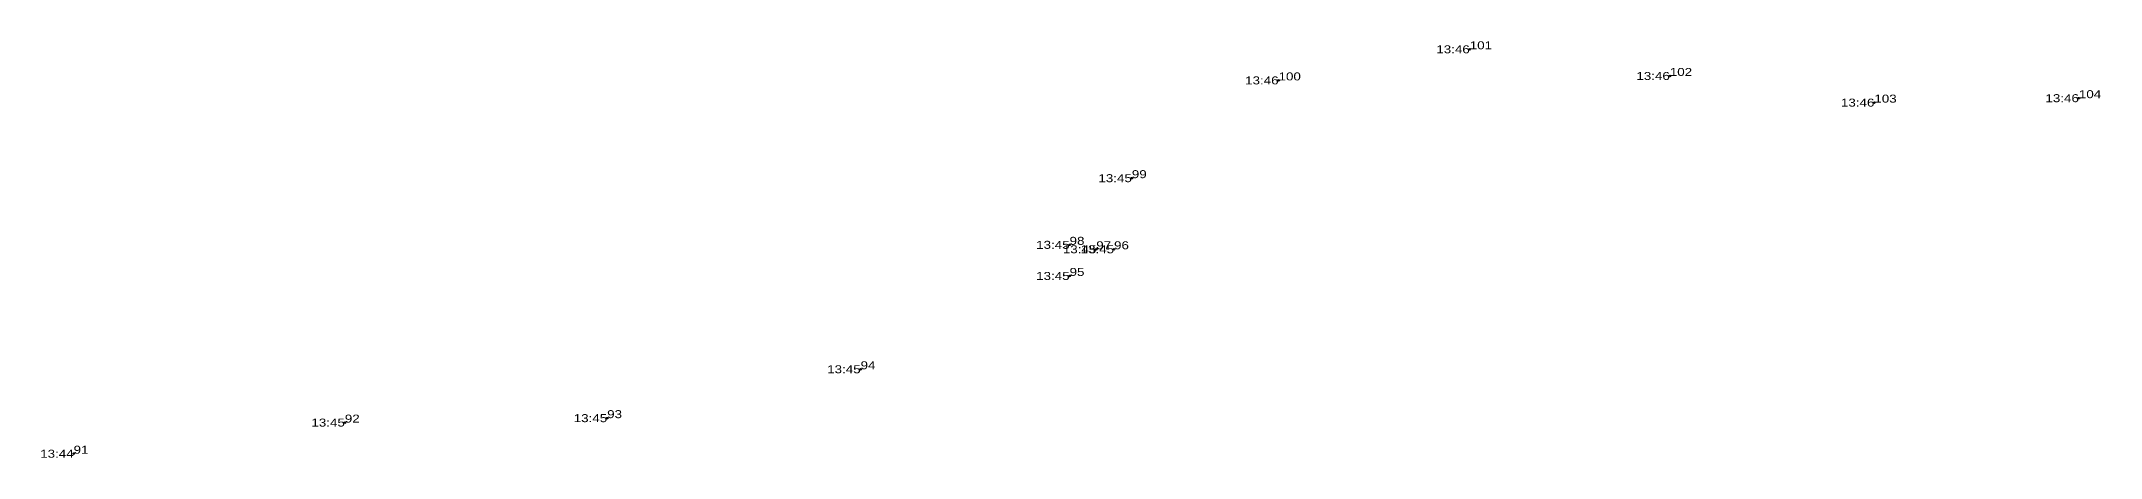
# Model space of a CAD drawing. Header units: metres. Extents: x 550325 to 553729, y 1817152 to 1819613.
# Drawn here: x 552337.7 to 552800.9, y 1818596.1 to 1818689.8 of the extents above; entities that cross this region are included whole.
import ezdxf
from ezdxf.enums import TextEntityAlignment as Align

# ---------------------------------------------------------------- set-up
doc = ezdxf.new("R2010")
doc.units = ezdxf.units.M
doc.header["$LTSCALE"] = 0.72
doc.header["$PDMODE"] = 32
doc.header["$PDSIZE"] = 0.36
for name, color, linetype in [('12', 7, 'Continuous'), ('7', 7, 'Continuous'), ('9', 7, 'Continuous')]:
    doc.layers.add(name, color=color, linetype=linetype)

msp = doc.modelspace()

# ---------------------------------------------------------------- linework, layer by layer
at = {"layer": '7'}
for p in [(552659, 1818688), (552616, 1818681), (552704, 1818682), (552750, 1818676), (552796, 1818677), (552583, 1818659), (552569, 1818644), (552575, 1818643), (552579, 1818643), (552569, 1818637), (552522, 1818616), (552465, 1818605), (552406, 1818604), (552345, 1818597)]:
    msp.add_point(p, dxfattribs=at)

# ---------------------------------------------------------------- texts
at = {"layer": '12', "width": 1.25}
for s, p in [('101', (552659, 1818688)), ('102', (552704, 1818682)), ('100', (552616, 1818681)), ('103', (552750, 1818676)), ('104', (552796, 1818677)), ('99', (552583, 1818659)), ('98', (552569, 1818644)), ('97', (552575, 1818643)), ('96', (552579, 1818643)), ('95', (552569, 1818637)), ('94', (552522, 1818616)), ('92', (552406, 1818604)), ('93', (552465, 1818605)), ('91', (552345, 1818597))]:
    msp.add_text(s, height=1.8, dxfattribs=at).set_placement(p)
at = {"layer": '9', "width": 1.25}
for s, p in [('13:46', (552659.01, 1818687.1)), ('13:46', (552616.01, 1818680.1)), ('13:46', (552704.01, 1818681.1)), ('13:46', (552750.01, 1818675.1)), ('13:46', (552796.01, 1818676.1)), ('13:45', (552583.01, 1818658.1)), ('13:45', (552569.01, 1818643.1)), ('13:45', (552575.01, 1818642.1)), ('13:45', (552579.01, 1818642.1)), ('13:45', (552569.01, 1818636.1)), ('13:45', (552522.01, 1818615.1)), ('13:45', (552406.01, 1818603.1)), ('13:45', (552465.01, 1818604.1)), ('13:44', (552345.01, 1818596.1))]:
    msp.add_text(s, height=1.8, dxfattribs=at).set_placement(p, align=Align.RIGHT)

doc.saveas('drawing.dxf')
